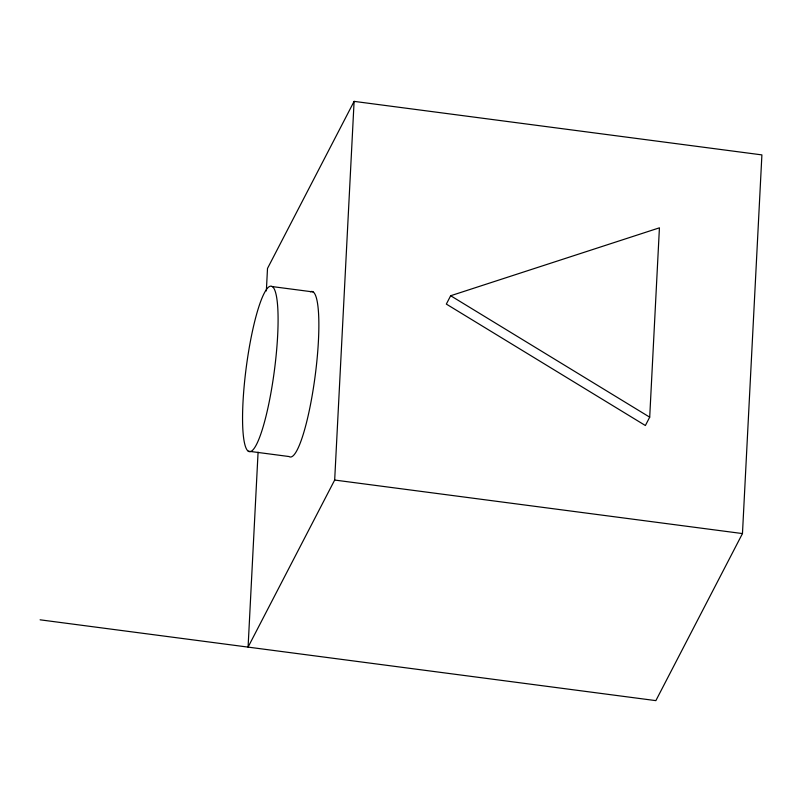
<?xml version="1.0" encoding="UTF-8"?>
<svg xmlns="http://www.w3.org/2000/svg" width="802" height="802" viewBox="0 0 802 802"><rect width="100%" height="100%" fill="white"/><g stroke="black" fill="none" stroke-linecap="round" stroke-linejoin="round"><path stroke-width="1.2" d="M258.084 452.148L248.079 647.104L334.675 480.047L354.103 101.373L761.9 154.896L742.462 533.571L655.866 700.627L40.1 619.816M266.354 290.925L267.507 268.429L354.103 101.373M649.7 417.17L659.424 227.828L450.664 295.738L446.333 304.088L645.379 425.521L649.7 417.17L450.664 295.738M272.339 286.595A83.468 14.155 -82.5 0 1 265.602 417.772A83.468 14.155 -82.5 0 1 242.996 402.293A83.468 14.155 -82.5 0 1 272.339 286.595L313.121 291.938M248.289 451.185L289.061 456.538A83.468 14.155 -82.5 0 0 315.266 375.045A83.468 14.155 -82.5 0 0 310.334 291.788M334.675 480.047L742.462 533.571"/></g></svg>
